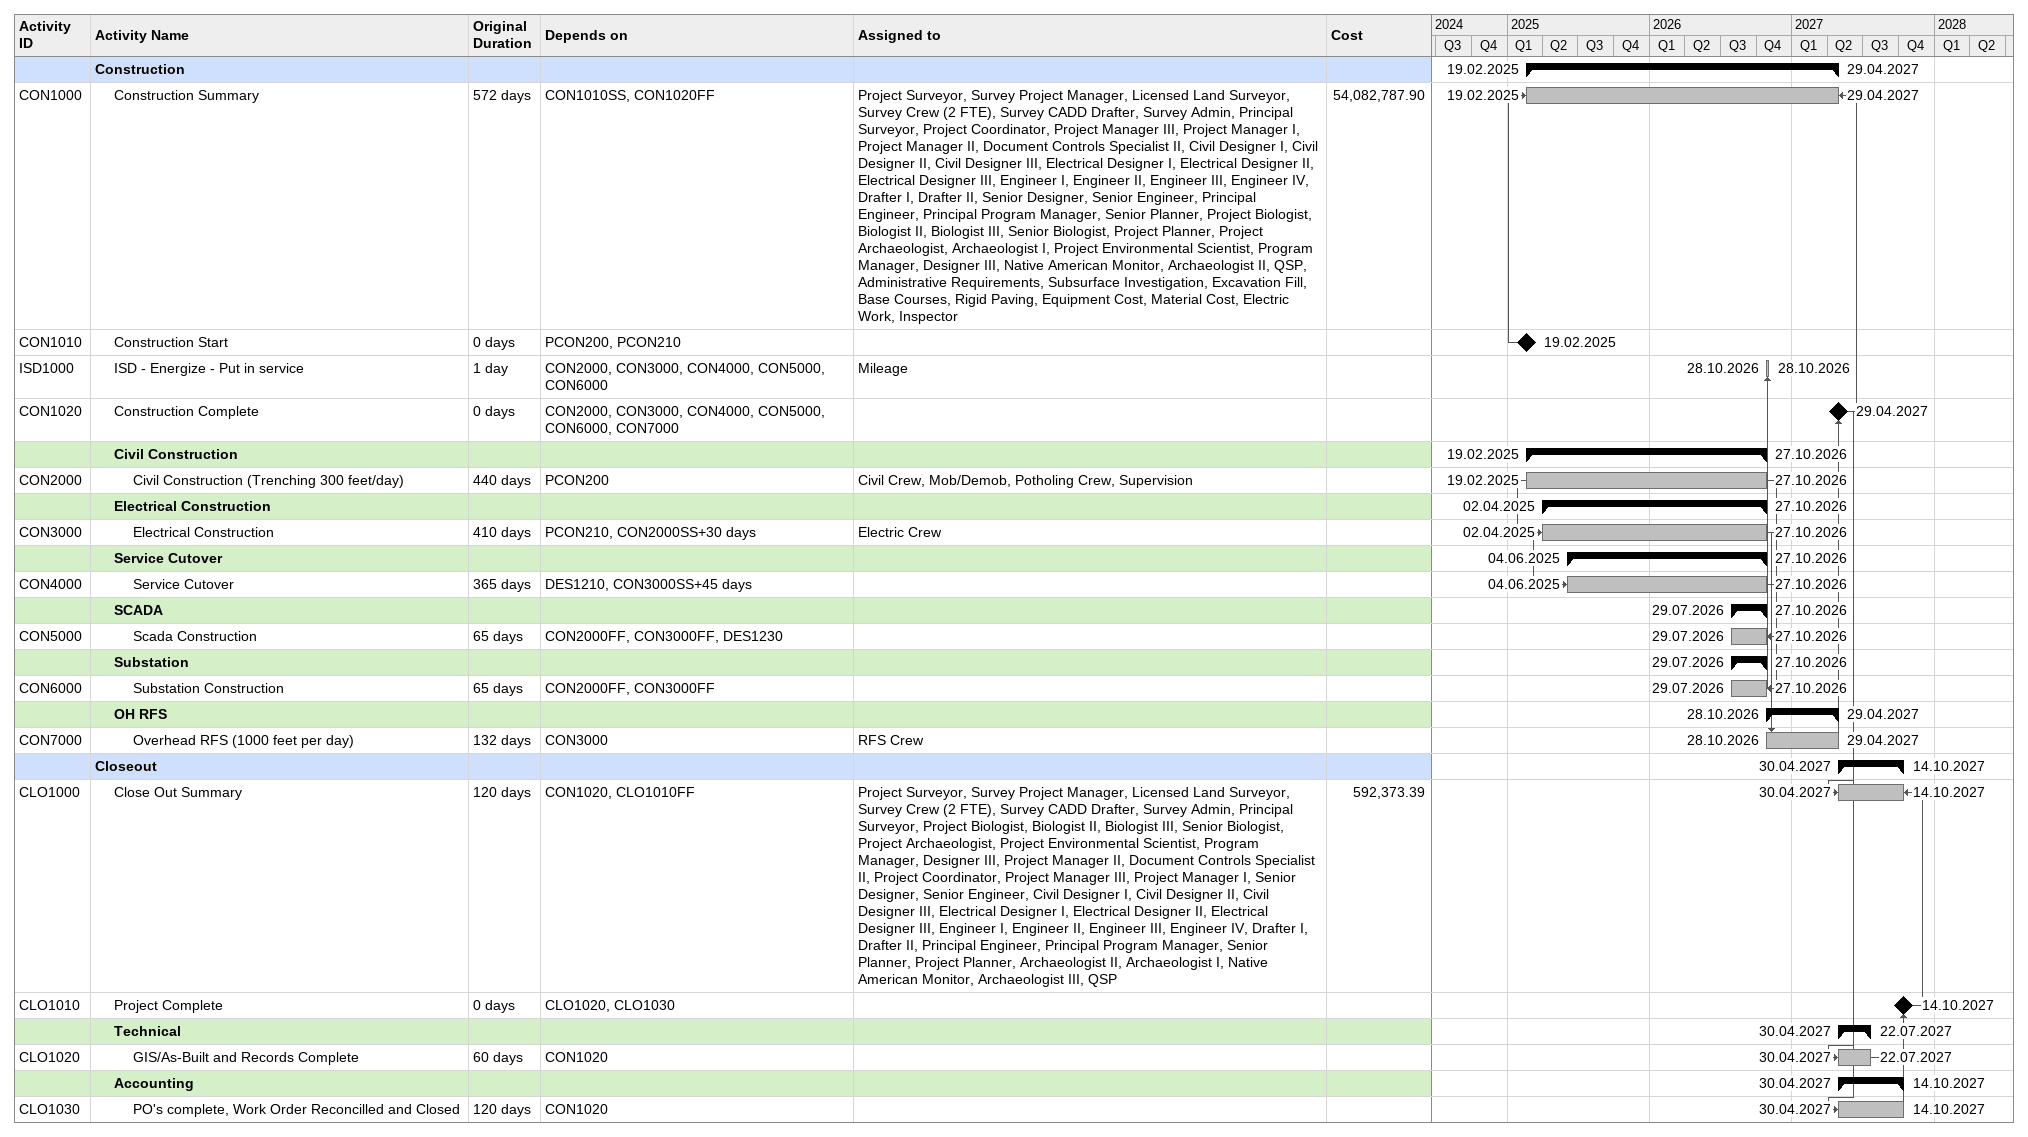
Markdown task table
| ID | Level | Task | Original duration | Start | Finish | Predecessors | Resources | Cost |
|---|---|---|---|---|---|---|---|---|
|  | 1 | **Construction** |  | 2025-02-19 | 2027-04-29 |  |  |  |
| CON1000 | 2 | Construction Summary | 572d | 2025-02-19 | 2027-04-29 | CON1010SS, CON1020FF | Project Surveyor, Survey Project Manager, Licensed Land Surveyor, Survey Crew (2 FTE), Survey CADD Drafter, Survey Admin, Principal Surveyor, Project Coordinator, Project Manager III, Project Manager I, Project Manager II, Document Controls Specialist II, Civil Designer I, Civil Designer II, Civil Designer III, Electrical Designer I, Electrical Designer II, Electrical Designer III, Engineer I, Engineer II, Engineer III, Engineer IV, Drafter I, Drafter II, Senior Designer, Senior Engineer, Principal Engineer, Principal Program Manager, Senior Planner, Project Biologist, Biologist II, Biologist III, Senior Biologist, Project Planner, Project Archaeologist, Archaeologist I, Project Environmental Scientist, Program Manager, Designer III, Native American Monitor, Archaeologist II, QSP, Administrative Requirements, Subsurface Investigation, Excavation Fill, Base Courses, Rigid Paving, Equipment Cost, Material Cost, Electric Work, Inspector | 54082787.90 |
| CON1010 | 2 | Construction Start | 0d | 2025-02-19 | 2025-02-19 | PCON200, PCON210 |  |  |
| ISD1000 | 2 | ISD - Energize - Put in service | 1d | 2026-10-28 | 2026-10-28 | CON2000, CON3000, CON4000, CON5000, CON6000 | Mileage |  |
| CON1020 | 2 | Construction Complete | 0d | 2027-04-29 | 2027-04-29 | CON2000, CON3000, CON4000, CON5000, CON6000, CON7000 |  |  |
|  | 2 | **Civil Construction** |  | 2025-02-19 | 2026-10-27 |  |  |  |
| CON2000 | 3 | Civil Construction (Trenching 300 feet/day) | 440d | 2025-02-19 | 2026-10-27 | PCON200 | Civil Crew, Mob/Demob, Potholing Crew, Supervision |  |
|  | 2 | **Electrical Construction** |  | 2025-04-02 | 2026-10-27 |  |  |  |
| CON3000 | 3 | Electrical Construction | 410d | 2025-04-02 | 2026-10-27 | PCON210, CON2000SS+30d | Electric Crew |  |
|  | 2 | **Service Cutover** |  | 2025-06-04 | 2026-10-27 |  |  |  |
| CON4000 | 3 | Service Cutover | 365d | 2025-06-04 | 2026-10-27 | DES1210, CON3000SS+45d |  |  |
|  | 2 | **SCADA** |  | 2026-07-29 | 2026-10-27 |  |  |  |
| CON5000 | 3 | Scada Construction | 65d | 2026-07-29 | 2026-10-27 | CON2000FF, CON3000FF, DES1230 |  |  |
|  | 2 | **Substation** |  | 2026-07-29 | 2026-10-27 |  |  |  |
| CON6000 | 3 | Substation Construction | 65d | 2026-07-29 | 2026-10-27 | CON2000FF, CON3000FF |  |  |
|  | 2 | **OH RFS** |  | 2026-10-28 | 2027-04-29 |  |  |  |
| CON7000 | 3 | Overhead RFS (1000 feet per day) | 132d | 2026-10-28 | 2027-04-29 | CON3000 | RFS Crew |  |
|  | 1 | **Closeout** |  | 2027-04-30 | 2027-10-14 |  |  |  |
| CLO1000 | 2 | Close Out Summary | 120d | 2027-04-30 | 2027-10-14 | CON1020, CLO1010FF | Project Surveyor, Survey Project Manager, Licensed Land Surveyor, Survey Crew (2 FTE), Survey CADD Drafter, Survey Admin, Principal Surveyor, Project Biologist, Biologist II, Biologist III, Senior Biologist, Project Archaeologist, Project Environmental Scientist, Program Manager, Designer III, Project Manager II, Document Controls Specialist II, Project Coordinator, Project Manager III, Project Manager I, Senior Designer, Senior Engineer, Civil Designer I, Civil Designer II, Civil Designer III, Electrical Designer I, Electrical Designer II, Electrical Designer III, Engineer I, Engineer II, Engineer III, Engineer IV, Drafter I, Drafter II, Principal Engineer, Principal Program Manager, Senior Planner, Project Planner, Archaeologist II, Archaeologist I, Native American Monitor, Archaeologist III, QSP | 592373.39 |
| CLO1010 | 2 | Project Complete | 0d | 2027-10-14 | 2027-10-14 | CLO1020, CLO1030 |  |  |
|  | 2 | **Technical** |  | 2027-04-30 | 2027-07-22 |  |  |  |
| CLO1020 | 3 | GIS/As-Built and Records Complete | 60d | 2027-04-30 | 2027-07-22 | CON1020 |  |  |
|  | 2 | **Accounting** |  | 2027-04-30 | 2027-10-14 |  |  |  |
| CLO1030 | 3 | PO's complete, Work Order Reconcilled and Closed | 120d | 2027-04-30 | 2027-10-14 | CON1020 |  |  |
